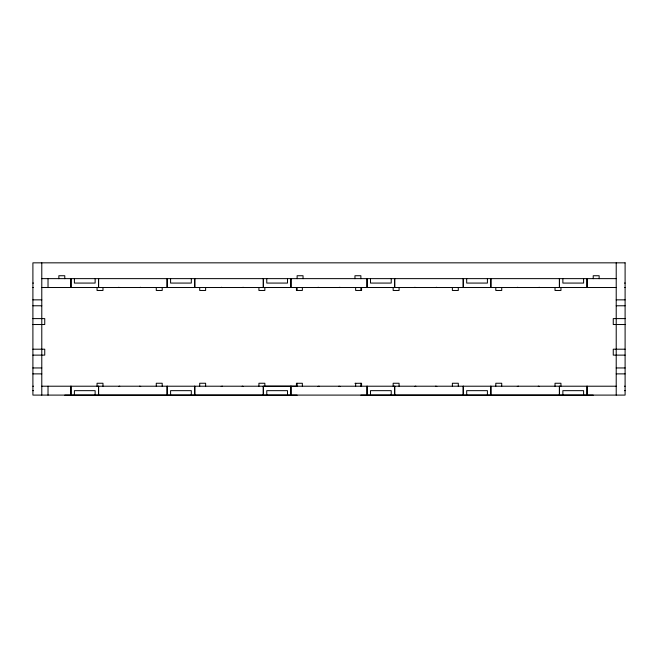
<?xml version="1.0" encoding="UTF-8"?>
<svg xmlns="http://www.w3.org/2000/svg" width="658" height="658" viewBox="0 0 658 658"><rect width="100%" height="100%" fill="white"/><g stroke="black" fill="none" stroke-linecap="round" stroke-linejoin="round"><path stroke-width="0.99" d="M41.66 278.63L616.34 278.63M32.9 283.072L33.459 283.072M624.541 283.072L625.1 283.072M32.9 287.513L33.459 287.513M41.783 287.513L616.217 287.513M624.541 287.513L625.1 287.513M32.9 299.851L41.783 299.851M616.217 299.851L625.1 299.851M32.9 305.773L41.783 305.773M616.217 305.773L625.1 305.773M32.9 318.604L44.744 318.604L44.744 324.526L32.9 324.526M625.1 318.604L613.256 318.604L613.256 324.526L625.1 324.526M32.9 349.201L44.744 349.201L44.744 355.123L32.9 355.123M625.1 349.201L613.256 349.201L613.256 355.123L625.1 355.123M32.9 367.954L41.783 367.954M616.217 367.954L625.1 367.954M32.9 373.876L41.783 373.876M616.217 373.876L625.1 373.876M354.958 383.318L361.571 383.277L361.571 386.238M32.9 386.213L33.459 386.213M41.783 386.213L616.217 386.213M624.541 386.213L625.1 386.213M32.9 390.655L33.459 390.655M624.541 390.655L625.1 390.655M64.78 395.162L297.12 395.162M360.88 395.162L593.22 395.162M616.217 262.838L616.217 395.096M599.142 278.696L599.142 275.735L593.22 275.735L593.22 278.696M587.101 278.63L587.101 287.513M587.101 386.213L587.101 395.096M586.977 278.63L586.977 287.513M586.977 386.213L586.977 395.096M583.597 278.63L583.597 283.072L562.87 283.072L562.87 278.63M583.597 395.096L583.597 390.655L562.87 390.655L562.87 395.096M560.945 287.513L560.945 290.474L555.023 290.474L555.023 287.513M560.945 386.213L560.945 383.252L555.023 383.252L555.023 386.213M559.489 278.63L559.489 287.513M559.489 386.213L559.489 395.096M559.366 278.63L559.366 287.513M559.366 386.213L559.366 395.096M501.725 287.513L501.725 290.474L495.803 290.474L495.803 287.513M501.725 386.213L501.725 383.252L495.803 383.252L495.803 386.213M490.917 278.63L490.917 287.513M490.917 386.213L490.917 395.096M490.794 278.63L490.794 287.513M490.794 386.213L490.794 395.096M487.413 278.63L487.413 283.072L466.686 283.072L466.686 278.63M487.413 395.096L487.413 390.655L466.686 390.655L466.686 395.096M463.306 278.63L463.306 287.513M463.306 386.213L463.306 395.096M463.183 278.63L463.183 287.513M463.183 386.213L463.183 395.096M458.297 287.513L458.297 290.474L452.375 290.474L452.375 287.513M458.297 386.213L458.297 383.252L452.375 383.252L452.375 386.213M399.077 287.513L399.077 290.474L393.155 290.474L393.155 287.513L361.571 287.497L361.571 290.458L355.649 290.458L355.649 287.497M399.077 386.213L399.077 383.252L393.155 383.252L393.155 386.213M394.734 278.63L394.734 287.513M394.734 386.213L394.734 395.096M394.611 278.63L394.611 287.513M394.611 386.213L394.611 395.096M391.23 278.63L391.23 283.072L370.503 283.072L370.503 278.63M391.23 395.096L391.23 390.655L370.503 390.655L370.503 395.096M367.123 278.63L367.123 287.513M367.123 386.213L367.123 395.096M367 278.63L367 287.513M367 386.213L367 395.096M360.88 278.696L360.88 275.735L354.958 275.735L354.958 278.696M360.88 287.579L360.88 290.54M360.88 383.318L360.88 386.279M355.649 383.277L355.649 386.238M303.042 278.696L303.042 275.735L297.12 275.735L297.12 278.696M302.351 287.497L302.351 290.458L296.429 290.458L296.429 287.497L264.845 287.513L264.845 290.474L258.923 290.474L258.923 287.513M302.351 386.238L302.351 383.277L296.429 383.277L296.429 386.238L264.845 386.213L264.845 383.252L258.923 383.252L258.923 386.213M297.12 287.579L297.12 290.54M297.12 383.318L297.12 386.279M291 278.63L291 287.513M291 386.213L291 395.096M290.877 278.63L290.877 287.513M290.877 386.213L290.877 395.096M287.497 278.63L287.497 283.072L266.77 283.072L266.77 278.63M287.497 395.096L287.497 390.655L266.77 390.655L266.77 395.096M263.389 278.63L263.389 287.513M263.389 386.213L263.389 395.096M263.266 278.63L263.266 287.513M263.266 386.213L263.266 395.096M205.625 287.513L205.625 290.474L199.703 290.474L199.703 287.513M205.625 386.213L205.625 383.252L199.703 383.252L199.703 386.213M194.817 278.63L194.817 287.513M194.817 386.213L194.817 395.096M194.694 278.63L194.694 287.513M194.694 386.213L194.694 395.096M191.314 278.63L191.314 283.072L170.587 283.072L170.587 278.63M191.314 395.096L191.314 390.655L170.587 390.655L170.587 395.096M167.206 278.63L167.206 287.513M167.206 386.213L167.206 395.096M167.083 278.63L167.083 287.513M167.083 386.213L167.083 395.096M162.197 287.513L162.197 290.474L156.275 290.474L156.275 287.513M162.197 386.213L162.197 383.252L156.275 383.252L156.275 386.213M102.977 287.513L102.977 290.474L97.055 290.474L97.055 287.513M102.977 386.213L102.977 383.252L97.055 383.252L97.055 386.213M98.634 278.63L98.634 287.513M98.634 386.213L98.634 395.096M98.511 278.63L98.511 287.513M98.511 386.213L98.511 395.096M95.13 278.63L95.13 283.072L74.403 283.072L74.403 278.63M95.13 395.096L95.13 390.655L74.403 390.655L74.403 395.096M71.023 278.63L71.023 287.513M71.023 386.213L71.023 395.096M70.9 278.63L70.9 287.513M70.9 386.213L70.9 395.096M64.78 278.696L64.78 275.735L58.858 275.735L58.858 278.696M48.026 278.63L48.026 287.513M48.026 386.213L48.026 395.096M41.783 262.838L41.783 395.096M539.264 287.266A2.221 2.221 0 0 1 538.244 287.513M518.504 287.513A2.221 2.221 0 0 1 517.484 287.266M436.616 287.266A2.221 2.221 0 0 1 435.596 287.513M415.856 287.513A2.221 2.221 0 0 1 414.836 287.266M243.164 287.266A2.221 2.221 0 0 1 242.144 287.513M222.404 287.513A2.221 2.221 0 0 1 221.384 287.266M140.516 287.266A2.221 2.221 0 0 1 139.496 287.513M119.756 287.513A2.221 2.221 0 0 1 118.736 287.266M538.244 386.213A2.221 2.221 0 0 1 539.461 386.575M517.287 386.575A2.221 2.221 0 0 1 518.504 386.213M435.596 386.213A2.221 2.221 0 0 1 436.813 386.575M414.639 386.575A2.221 2.221 0 0 1 415.856 386.213M242.144 386.213A2.221 2.221 0 0 1 243.361 386.575M221.187 386.575A2.221 2.221 0 0 1 222.404 386.213M139.496 386.213A2.221 2.221 0 0 1 140.713 386.575M118.539 386.575A2.221 2.221 0 0 1 119.756 386.213M338.87 386.238A2.221 2.221 0 0 1 340.087 386.6M317.913 386.6A2.221 2.221 0 0 1 319.13 386.238M339.89 287.25A2.221 2.221 0 0 1 338.87 287.497L319.13 287.497A2.221 2.221 0 0 1 318.11 287.25M625.1 262.838L32.9 262.838L32.9 395.096L625.1 395.096L625.1 262.838"/></g></svg>
